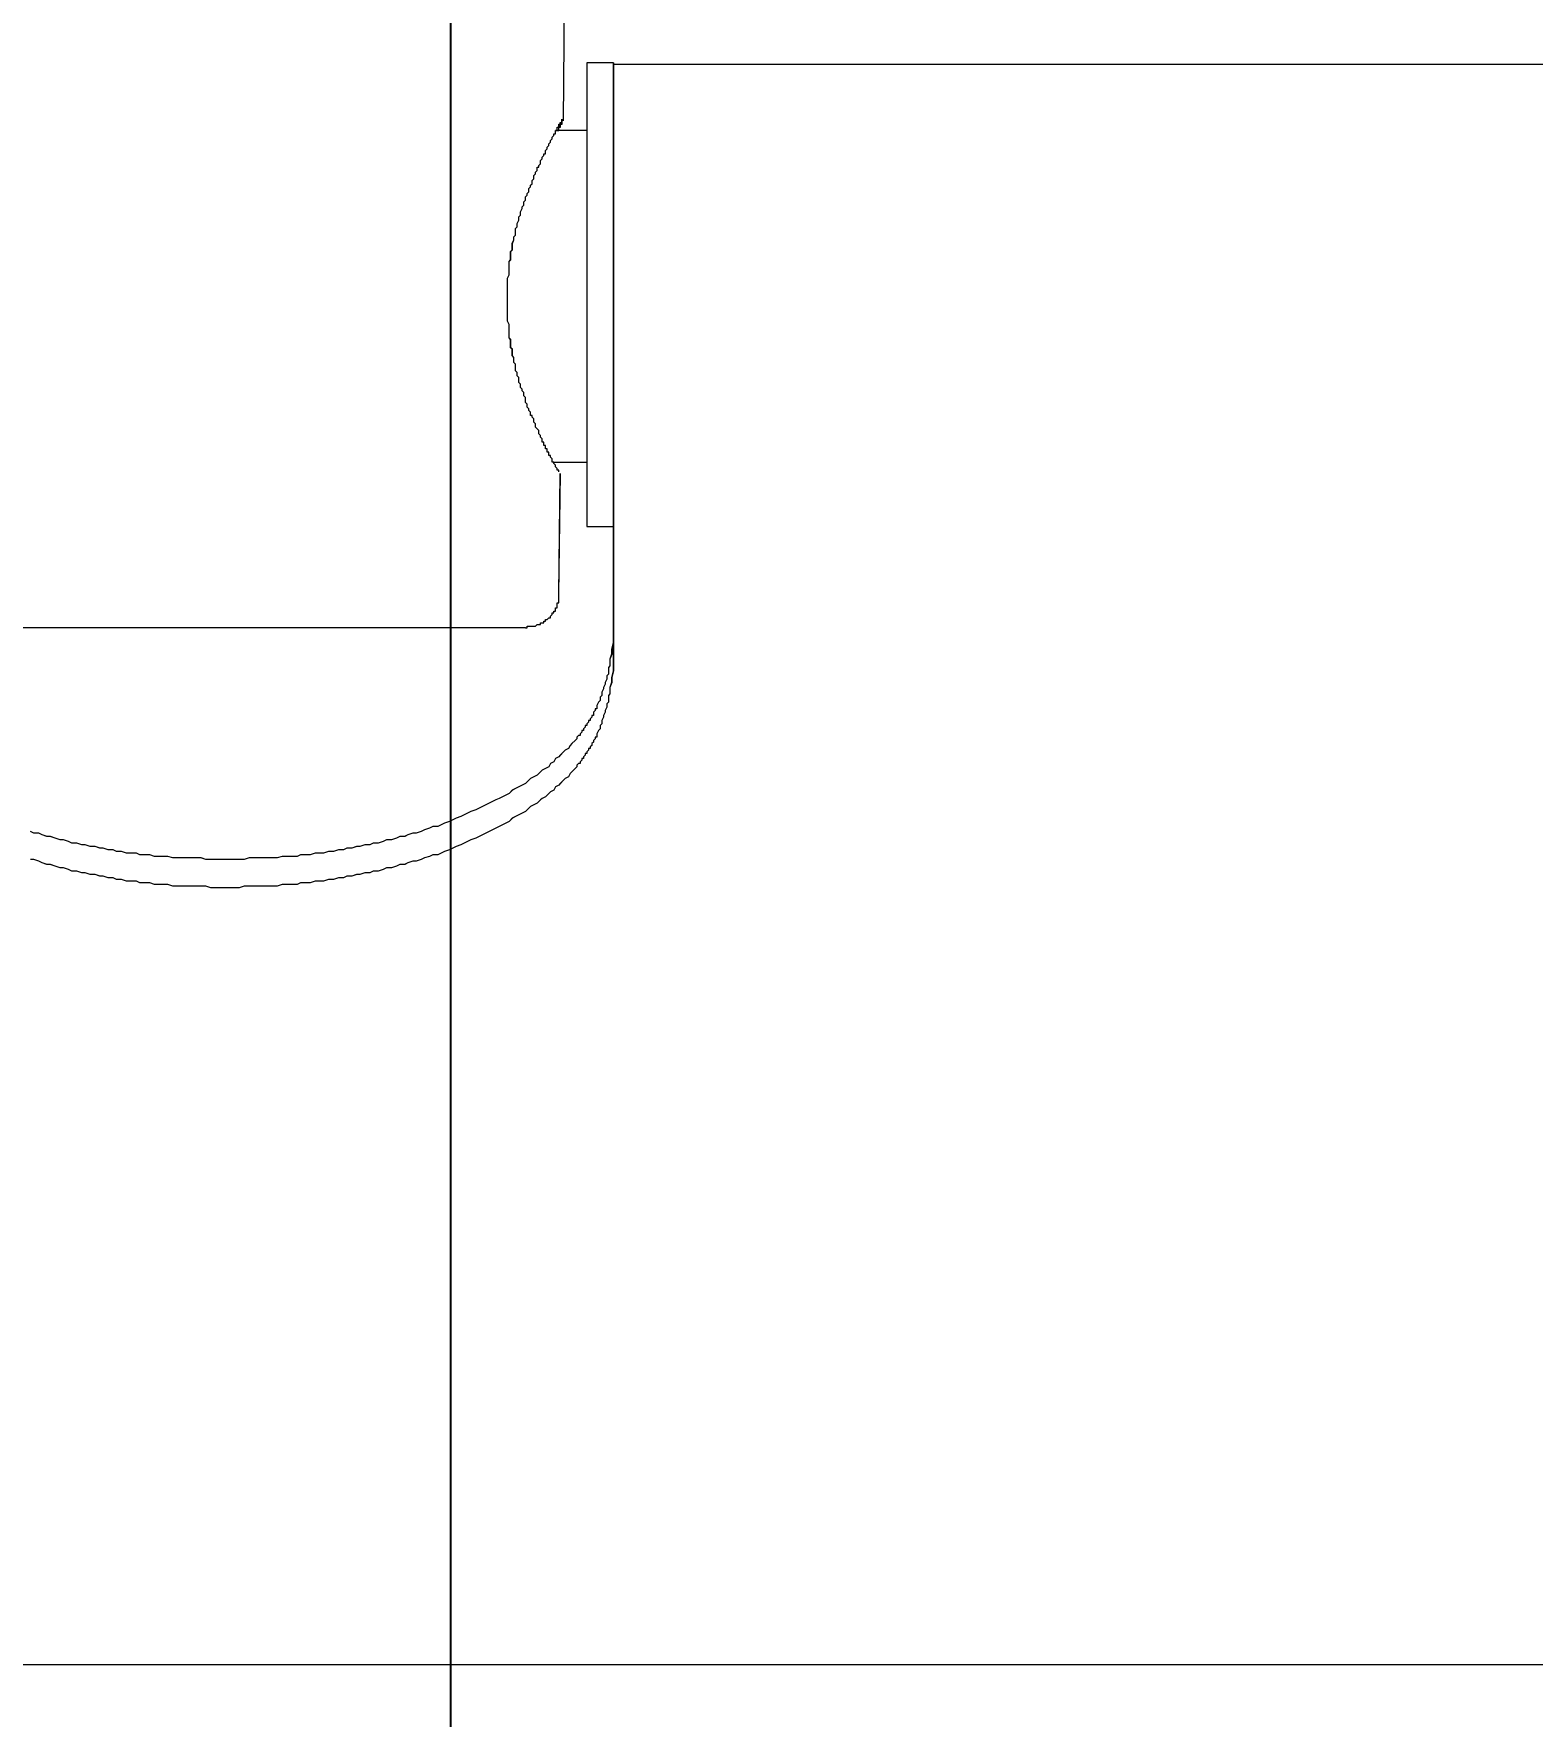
# Model space of a CAD drawing. Header units: millimetres. Extents: x -8913 to 62688, y -13000 to 43000.
# Drawn here: x 40664.3 to 40711.8, y 15082.8 to 15136.2 of the extents above; entities that cross this region are included whole.
import ezdxf

# ---------------------------------------------------------------- set-up
doc = ezdxf.new("R2010")
doc.units = ezdxf.units.MM
doc.header["$MEASUREMENT"] = 0
doc.header["$PDMODE"] = 1
doc.linetypes.add('1735 X DT-5BR-Grids$0$CENTER2', pattern=[28.575, 19.05, -3.175, 3.175, -3.175])
for name, color, linetype, lineweight in [('07--DIM-2', 2, 'Continuous', 25), ('1735 X DT-5BR-FFP$0$N--SANITARY-2', 9, 'Continuous', 18), ('1735 X DT-5BR-Grids$0$08--SECTREF-LINE', 7, 'Continuous', 25), ('N--DRAINPOINT', 251, 'Continuous', 18), ('N--SANITARY-1', 9, 'Continuous', 18), ('Z--X-REF', 7, 'Continuous', 0)]:
    doc.layers.add(name, color=color, linetype=linetype, lineweight=lineweight)
doc.styles.add('ISO', font='isocp2.shx', dxfattribs={"width": 0.8})
doc.dimstyles.new('1-100_AR', dxfattribs={"dimtxt": 225, "dimasz": 100, "dimexe": 100, "dimexo": 100, "dimgap": 0, "dimtad": 0, "dimdec": 0, "dimzin": 12, "dimdsep": 46, "dimtxsty": 'ISO', "dimblk": 'ARCHTICK', "dimcen": 100, "dimdle": 100, "dimclrd": 8, "dimclre": 9, "dimclrt": 2, "dimadec": 0, "dimazin": 0, "dimtfac": 1, "dimtdec": 0, "dimtmove": 0, "dimatfit": 2, "dimldrblk": 'ARCHTICK', "dimfxl": 1, "dimtvp": 0.75, "dimtolj": 1, "dimtzin": 12, "dimlwd": 9, "dimlwe": 9, "dimarcsym": 0})

# ---------------------------------------------------------------- blocks, each defined once
blk = doc.blocks.new('1735 X DT-5BR-FFP$0$A$C491B616C')
at = {"lineweight": 9, "ltscale": 5}
for points in [[(16.18, -67.534), (16.605, -17.053)], [(18.736, -64.551), (17.372, -64.551)], [(17.372, -64.551), (17.372, -88.427)], [(18.736, -64.551), (18.736, -76.574)], [(83.659, -64.635), (18.736, -64.635)], [(17.372, -68.046), (15.754, -68.046)], [(15.839, -68.046), (15.925, -68.046), (15.925, -67.961), (15.925, -67.875), (16.009, -67.875), (16.009, -67.791), (16.009, -67.705), (16.095, -67.705), (16.095, -67.62)], [(18.736, -76.574), (18.736, -85.783)], [(15.668, -85.101), (17.372, -85.101)], [(15.925, -91.922), (16.009, -85.697)], [(18.736, -85.783), (18.736, -95.844)], [(17.372, -88.427), (18.736, -88.427)], [(14.22, -93.627), (14.306, -93.627), (14.306, -93.541), (14.39, -93.541), (14.475, -93.541), (14.561, -93.541), (14.645, -93.541), (14.731, -93.541), (14.816, -93.457), (14.902, -93.457), (14.986, -93.457), (14.986, -93.371), (15.071, -93.371), (15.157, -93.371), (15.157, -93.286), (15.241, -93.286), (15.241, -93.2), (15.327, -93.2), (15.412, -93.116), (15.498, -93.116), (15.498, -93.03), (15.584, -92.945), (15.584, -92.859), (15.668, -92.859), (15.668, -92.775), (15.754, -92.775), (15.754, -92.689), (15.754, -92.604), (15.839, -92.604), (15.839, -92.518), (15.839, -92.434), (15.839, -92.349), (15.925, -92.349), (15.925, -92.263), (15.925, -92.177), (15.925, -92.093), (15.925, -92.008), (15.925, -91.922)], [(18.736, -94.396), (18.65, -94.737), (18.65, -94.992), (18.564, -95.248), (18.564, -95.419), (18.564, -95.589), (18.481, -95.674), (18.481, -95.844), (18.481, -96.015), (18.395, -96.099), (18.395, -96.271), (18.309, -96.44), (18.309, -96.526), (18.225, -96.697), (18.225, -96.781), (18.14, -96.952), (18.14, -97.124), (18.054, -97.209), (18.054, -97.379), (17.968, -97.465), (17.883, -97.634), (17.883, -97.806), (17.797, -97.806), (17.797, -97.892), (17.713, -97.975), (17.713, -98.061), (17.713, -98.147), (17.627, -98.147), (17.627, -98.233), (17.542, -98.318), (17.542, -98.402), (17.456, -98.402), (17.456, -98.488), (17.372, -98.573), (17.372, -98.659), (17.287, -98.659), (17.287, -98.743), (17.201, -98.829), (17.201, -98.914), (17.117, -98.914), (17.117, -99), (17.031, -99.084), (17.031, -99.171), (16.946, -99.171), (16.86, -99.255), (16.86, -99.341), (16.776, -99.425), (16.605, -99.596), (16.521, -99.682), (16.435, -99.853), (16.264, -99.937), (16.18, -100.021), (16.009, -100.194), (15.925, -100.278), (15.754, -100.363), (15.668, -100.535), (15.498, -100.619), (15.412, -100.79), (15.241, -100.876), (15.071, -100.962), (14.986, -101.045), (14.816, -101.217), (14.645, -101.303), (14.475, -101.386), (14.39, -101.472), (14.22, -101.644), (14.049, -101.729), (13.879, -101.813), (13.71, -101.899), (13.539, -101.983), (13.369, -102.156), (13.198, -102.24), (13.028, -102.325), (12.855, -102.411), (12.685, -102.495), (12.516, -102.581), (12.345, -102.666), (12.175, -102.752), (12.004, -102.836), (11.834, -102.922), (11.663, -103.007), (11.408, -103.093), (11.238, -103.177), (11.067, -103.263), (10.897, -103.348), (10.642, -103.434), (10.471, -103.518), (10.299, -103.604), (10.044, -103.689), (9.874, -103.775), (9.703, -103.859), (9.448, -103.859), (9.278, -103.945), (9.023, -104.03), (8.852, -104.116), (8.597, -104.2), (8.427, -104.2), (8.17, -104.286), (8, -104.373), (7.745, -104.373), (7.574, -104.455), (7.317, -104.541), (7.062, -104.541), (6.892, -104.628), (6.637, -104.714), (6.382, -104.714), (6.212, -104.796), (5.957, -104.796), (5.7, -104.882), (5.529, -104.882), (5.273, -104.969), (5.018, -104.969), (4.847, -105.055), (4.592, -105.055), (4.336, -105.139), (4.081, -105.139), (3.826, -105.224), (3.655, -105.224), (3.4, -105.224), (3.144, -105.31), (2.887, -105.31), (2.632, -105.31), (2.462, -105.396), (2.207, -105.396), (1.95, -105.396), (1.695, -105.396), (1.44, -105.48), (1.185, -105.48), (1.015, -105.48), (0.758, -105.48), (0.501, -105.48), (0.246, -105.48), (-0.009, -105.48), (-0.265, -105.566), (-0.52, -105.566), (-0.775, -105.566), (-0.946, -105.566), (-1.201, -105.566), (-1.457, -105.566), (-1.712, -105.566), (-1.969, -105.566), (-2.226, -105.566), (-2.48, -105.48), (-2.651, -105.48), (-2.906, -105.48), (-3.161, -105.48), (-3.418, -105.48), (-3.672, -105.48), (-3.927, -105.48), (-4.184, -105.396), (-4.355, -105.396), (-4.611, -105.396), (-4.866, -105.396), (-5.121, -105.31), (-5.376, -105.31), (-5.633, -105.31), (-5.803, -105.224), (-6.058, -105.224), (-6.313, -105.224), (-6.568, -105.139), (-6.826, -105.139), (-6.995, -105.055), (-7.252, -105.055), (-7.507, -104.969), (-7.677, -104.969), (-7.932, -104.882), (-8.189, -104.882), (-8.444, -104.796), (-8.614, -104.796), (-8.869, -104.714), (-9.124, -104.714), (-9.297, -104.628), (-9.552, -104.541), (-9.722, -104.541), (-9.979, -104.455), (-10.234, -104.373), (-10.404, -104.373), (-10.659, -104.286), (-10.83, -104.2), (-11.085, -104.2), (-11.255, -104.116)], [(-1.201, -93.627), (-16.709, -93.627)], [(14.22, -93.627), (-1.201, -93.627)], [(18.736, -95.844), (18.65, -96.185), (18.65, -96.44), (18.564, -96.697), (18.564, -96.867), (18.564, -97.038), (18.481, -97.124), (18.481, -97.293), (18.481, -97.465), (18.395, -97.551), (18.395, -97.72), (18.309, -97.892), (18.309, -97.975), (18.225, -98.147), (18.225, -98.233), (18.14, -98.402), (18.14, -98.573), (18.054, -98.659), (18.054, -98.829), (17.968, -98.914), (17.883, -99.084), (17.883, -99.255), (17.797, -99.255), (17.797, -99.341), (17.713, -99.425), (17.713, -99.512), (17.627, -99.596), (17.627, -99.682), (17.542, -99.767), (17.542, -99.853), (17.456, -99.853), (17.456, -99.937), (17.372, -100.021), (17.372, -100.108), (17.287, -100.108), (17.287, -100.194), (17.201, -100.278), (17.201, -100.363), (17.117, -100.363), (17.117, -100.449), (17.031, -100.535), (17.031, -100.619), (16.946, -100.619), (16.86, -100.704), (16.86, -100.79), (16.776, -100.876), (16.605, -101.045), (16.521, -101.131), (16.435, -101.303), (16.264, -101.386), (16.18, -101.472), (16.009, -101.644), (15.925, -101.729), (15.754, -101.813), (15.668, -101.983), (15.498, -102.07), (15.412, -102.156), (15.241, -102.325), (15.071, -102.411), (14.986, -102.495), (14.816, -102.666), (14.645, -102.752), (14.475, -102.836), (14.39, -102.922), (14.22, -103.093), (14.049, -103.177), (13.879, -103.263), (13.71, -103.348), (13.539, -103.434), (13.369, -103.604), (13.198, -103.689), (13.028, -103.775), (12.855, -103.859), (12.685, -103.945), (12.516, -104.03), (12.345, -104.116), (12.175, -104.2), (12.004, -104.286), (11.834, -104.373), (11.663, -104.455), (11.408, -104.541), (11.238, -104.628), (11.067, -104.714), (10.897, -104.796), (10.642, -104.882), (10.471, -104.969), (10.299, -105.055), (10.044, -105.139), (9.874, -105.224), (9.703, -105.31), (9.448, -105.31), (9.278, -105.396), (9.023, -105.48), (8.852, -105.566), (8.597, -105.651), (8.427, -105.651), (8.17, -105.737), (8, -105.821), (7.745, -105.821), (7.574, -105.906), (7.317, -105.992), (7.062, -105.992), (6.892, -106.078), (6.637, -106.162), (6.382, -106.162), (6.212, -106.247), (5.957, -106.247), (5.7, -106.333), (5.529, -106.333), (5.273, -106.417), (5.018, -106.417), (4.847, -106.503), (4.592, -106.503), (4.336, -106.588), (4.081, -106.588), (3.826, -106.674), (3.655, -106.674), (3.4, -106.674), (3.144, -106.758), (2.887, -106.758), (2.632, -106.758), (2.462, -106.844), (2.207, -106.844), (1.95, -106.844), (1.695, -106.844), (1.44, -106.929), (1.185, -106.929), (1.015, -106.929), (0.758, -106.929), (0.501, -106.929), (0.246, -106.929), (-0.009, -106.929), (-0.265, -106.929), (-0.52, -107.015), (-0.775, -107.015), (-0.946, -107.015), (-1.201, -107.015), (-1.457, -107.015), (-1.712, -107.015), (-1.969, -107.015), (-2.226, -106.929), (-2.48, -106.929), (-2.651, -106.929), (-2.906, -106.929), (-3.161, -106.929), (-3.418, -106.929), (-3.672, -106.929), (-3.927, -106.929), (-4.184, -106.844), (-4.355, -106.844), (-4.611, -106.844), (-4.866, -106.844), (-5.121, -106.758), (-5.376, -106.758), (-5.633, -106.758), (-5.803, -106.674), (-6.058, -106.674), (-6.313, -106.674), (-6.568, -106.588), (-6.826, -106.588), (-6.995, -106.503), (-7.252, -106.503), (-7.507, -106.417), (-7.677, -106.417), (-7.932, -106.333), (-8.189, -106.333), (-8.444, -106.247), (-8.614, -106.247), (-8.869, -106.162), (-9.124, -106.162), (-9.297, -106.078), (-9.552, -105.992), (-9.722, -105.992), (-9.979, -105.906), (-10.234, -105.821), (-10.404, -105.821), (-10.659, -105.737), (-10.83, -105.651), (-11.085, -105.566), (-11.255, -105.566)], [(97.291, -147.007), (-99.694, -147.007)]]:
    blk.add_lwpolyline(points, dxfattribs=at)
blk.add_open_spline([(15.925, -85.612), (15.925, -85.612), (15.925, -85.526), (15.925, -85.526), (15.925, -85.526), (15.839, -85.526), (15.839, -85.526), (15.839, -85.526), (15.839, -85.442), (15.839, -85.442), (15.839, -85.442), (15.754, -85.356), (15.754, -85.356), (15.754, -85.356), (15.754, -85.271), (15.754, -85.271), (15.754, -85.271), (15.668, -85.185), (15.668, -85.185), (15.668, -85.185), (15.668, -85.101), (15.668, -85.101), (15.668, -85.101), (15.584, -85.101), (15.584, -85.101), (15.584, -85.101), (15.584, -85.015), (15.584, -85.015), (15.584, -85.015), (15.584, -84.93), (15.584, -84.93), (15.584, -84.93), (15.498, -84.844), (15.498, -84.844), (15.498, -84.844), (15.498, -84.76), (15.498, -84.76), (15.498, -84.76), (15.412, -84.76), (15.412, -84.76), (15.412, -84.76), (15.412, -84.674), (15.412, -84.674), (15.412, -84.674), (15.412, -84.589), (15.412, -84.589), (15.412, -84.589), (15.327, -84.589), (15.327, -84.589), (15.327, -84.589), (15.327, -84.505), (15.327, -84.505), (15.327, -84.505), (15.327, -84.419), (15.327, -84.419), (15.327, -84.419), (15.241, -84.419), (15.241, -84.419), (15.241, -84.419), (15.241, -84.332), (15.241, -84.332), (15.241, -84.332), (15.241, -84.246), (15.241, -84.246), (15.241, -84.246), (15.157, -84.246), (15.157, -84.246), (15.157, -84.246), (15.157, -84.164), (15.157, -84.164), (15.157, -84.164), (15.157, -84.078), (15.157, -84.078), (15.157, -84.078), (15.071, -84.078), (15.071, -84.078), (15.071, -84.078), (15.071, -83.991), (15.071, -83.991), (15.071, -83.991), (15.071, -83.905), (15.071, -83.905), (15.071, -83.905), (14.986, -83.823), (14.986, -83.823), (14.986, -83.823), (14.986, -83.736), (14.986, -83.736), (14.986, -83.736), (14.902, -83.65), (14.902, -83.65), (14.902, -83.65), (14.902, -83.564), (14.902, -83.564), (14.902, -83.564), (14.902, -83.48), (14.902, -83.48), (14.902, -83.48), (14.816, -83.395), (14.816, -83.395), (14.816, -83.395), (14.731, -83.309), (14.731, -83.309), (14.731, -83.309), (14.731, -83.223), (14.731, -83.223), (14.731, -83.223), (14.731, -83.139), (14.731, -83.139), (14.731, -83.139), (14.645, -83.053), (14.645, -83.053), (14.645, -83.053), (14.645, -82.968), (14.645, -82.968), (14.645, -82.968), (14.645, -82.882), (14.645, -82.882), (14.645, -82.882), (14.561, -82.798), (14.561, -82.798), (14.561, -82.798), (14.561, -82.712), (14.561, -82.712), (14.561, -82.712), (14.475, -82.712), (14.475, -82.712), (14.475, -82.712), (14.475, -82.627), (14.475, -82.627), (14.475, -82.627), (14.475, -82.543), (14.475, -82.543), (14.475, -82.543), (14.39, -82.457), (14.39, -82.457), (14.39, -82.457), (14.39, -82.371), (14.39, -82.371), (14.39, -82.371), (14.306, -82.286), (14.306, -82.286), (14.306, -82.286), (14.306, -82.202), (14.306, -82.202), (14.306, -82.202), (14.306, -82.116), (14.306, -82.116), (14.306, -82.116), (14.22, -82.031), (14.22, -82.031), (14.22, -82.031), (14.22, -81.861), (14.22, -81.861), (14.22, -81.861), (14.22, -81.775), (14.22, -81.775), (14.22, -81.775), (14.135, -81.69), (14.135, -81.69), (14.135, -81.69), (14.135, -81.604), (14.135, -81.604), (14.135, -81.604), (14.135, -81.52), (14.135, -81.52), (14.135, -81.52), (14.049, -81.433), (14.049, -81.433), (14.049, -81.433), (14.049, -81.349), (14.049, -81.349), (14.049, -81.349), (13.965, -81.263), (13.965, -81.263), (13.965, -81.263), (13.965, -81.179), (13.965, -81.179), (13.965, -81.179), (13.965, -81.092), (13.965, -81.092), (13.965, -81.092), (13.879, -81.008), (13.879, -81.008), (13.879, -81.008), (13.879, -80.836), (13.879, -80.836), (13.879, -80.836), (13.879, -80.751), (13.879, -80.751), (13.879, -80.751), (13.794, -80.667), (13.794, -80.667), (13.794, -80.667), (13.794, -80.581), (13.794, -80.581), (13.794, -80.581), (13.794, -80.495), (13.794, -80.495), (13.794, -80.495), (13.71, -80.409), (13.71, -80.409), (13.71, -80.409), (13.71, -80.24), (13.71, -80.24), (13.71, -80.24), (13.71, -80.154), (13.71, -80.154), (13.71, -80.154), (13.71, -80.069), (13.71, -80.069), (13.71, -80.069), (13.624, -79.985), (13.624, -79.985), (13.624, -79.985), (13.624, -79.813), (13.624, -79.813), (13.624, -79.813), (13.624, -79.728), (13.624, -79.728), (13.624, -79.728), (13.539, -79.642), (13.539, -79.642), (13.539, -79.642), (13.539, -79.558), (13.539, -79.558), (13.539, -79.558), (13.539, -79.471), (13.539, -79.471), (13.539, -79.471), (13.539, -79.301), (13.539, -79.301), (13.539, -79.301), (13.453, -79.217), (13.453, -79.217), (13.453, -79.217), (13.453, -79.13), (13.453, -79.13), (13.453, -79.13), (13.453, -78.962), (13.453, -78.962), (13.453, -78.962), (13.453, -78.875), (13.453, -78.875), (13.453, -78.875), (13.453, -78.789), (13.453, -78.789), (13.453, -78.789), (13.369, -78.705), (13.369, -78.705), (13.369, -78.705), (13.369, -78.534), (13.369, -78.534), (13.369, -78.534), (13.369, -78.448), (13.369, -78.448), (13.369, -78.448), (13.369, -78.364), (13.369, -78.364), (13.369, -78.364), (13.369, -78.193), (13.369, -78.193), (13.369, -78.193), (13.369, -78.109), (13.369, -78.109), (13.369, -78.109), (13.369, -78.023), (13.369, -78.023), (13.369, -78.023), (13.283, -77.852), (13.283, -77.852), (13.283, -77.852), (13.283, -77.768), (13.283, -77.768), (13.283, -77.768), (13.283, -77.682), (13.283, -77.682), (13.283, -77.682), (13.283, -77.511), (13.283, -77.511), (13.283, -77.511), (13.283, -77.425), (13.283, -77.425), (13.283, -77.425), (13.283, -77.341), (13.283, -77.341), (13.283, -77.341), (13.283, -77.17), (13.283, -77.17), (13.283, -77.17), (13.283, -77.084), (13.283, -77.084), (13.283, -77.084), (13.283, -77.001), (13.283, -77.001), (13.283, -77.001), (13.283, -76.829), (13.283, -76.829), (13.283, -76.829), (13.283, -76.743), (13.283, -76.743), (13.283, -76.743), (13.283, -76.659), (13.283, -76.659), (13.283, -76.659), (13.283, -76.488), (13.283, -76.488), (13.283, -76.488), (13.283, -76.402), (13.283, -76.402), (13.283, -76.402), (13.283, -76.317), (13.283, -76.317), (13.283, -76.317), (13.283, -76.147), (13.283, -76.147), (13.283, -76.147), (13.283, -76.061), (13.283, -76.061), (13.283, -76.061), (13.283, -75.976), (13.283, -75.976), (13.283, -75.976), (13.283, -75.806), (13.283, -75.806), (13.283, -75.806), (13.283, -75.72), (13.283, -75.72), (13.283, -75.72), (13.283, -75.635), (13.283, -75.635), (13.283, -75.635), (13.369, -75.465), (13.369, -75.465), (13.369, -75.465), (13.369, -75.379), (13.369, -75.379), (13.369, -75.379), (13.369, -75.294), (13.369, -75.294), (13.369, -75.294), (13.369, -75.124), (13.369, -75.124), (13.369, -75.124), (13.369, -75.039), (13.369, -75.039), (13.369, -75.039), (13.369, -74.953), (13.369, -74.953), (13.369, -74.953), (13.369, -74.783), (13.369, -74.783), (13.369, -74.783), (13.453, -74.698), (13.453, -74.698), (13.453, -74.698), (13.453, -74.612), (13.453, -74.612), (13.453, -74.612), (13.453, -74.442), (13.453, -74.442), (13.453, -74.442), (13.453, -74.357), (13.453, -74.357), (13.453, -74.357), (13.453, -74.271), (13.453, -74.271), (13.453, -74.271), (13.539, -74.187), (13.539, -74.187), (13.539, -74.187), (13.539, -74.014), (13.539, -74.014), (13.539, -74.014), (13.539, -73.93), (13.539, -73.93), (13.539, -73.93), (13.539, -73.846), (13.539, -73.846), (13.539, -73.846), (13.624, -73.673), (13.624, -73.673), (13.624, -73.673), (13.624, -73.587), (13.624, -73.587), (13.624, -73.587), (13.624, -73.505), (13.624, -73.505), (13.624, -73.505), (13.71, -73.418), (13.71, -73.418), (13.71, -73.418), (13.71, -73.332), (13.71, -73.332), (13.71, -73.332), (13.71, -73.163), (13.71, -73.163), (13.71, -73.163), (13.71, -73.077), (13.71, -73.077), (13.71, -73.077), (13.794, -72.991), (13.794, -72.991), (13.794, -72.991), (13.794, -72.905), (13.794, -72.905), (13.794, -72.905), (13.794, -72.821), (13.794, -72.821), (13.794, -72.821), (13.879, -72.65), (13.879, -72.65), (13.879, -72.65), (13.879, -72.566), (13.879, -72.566), (13.879, -72.566), (13.879, -72.48), (13.879, -72.48), (13.879, -72.48), (13.965, -72.395), (13.965, -72.395), (13.965, -72.395), (13.965, -72.309), (13.965, -72.309), (13.965, -72.309), (13.965, -72.225), (13.965, -72.225), (13.965, -72.225), (14.049, -72.054), (14.049, -72.054), (14.049, -72.054), (14.049, -71.968), (14.049, -71.968), (14.049, -71.968), (14.135, -71.884), (14.135, -71.884), (14.135, -71.884), (14.135, -71.798), (14.135, -71.798), (14.135, -71.798), (14.135, -71.713), (14.135, -71.713), (14.135, -71.713), (14.22, -71.627), (14.22, -71.627), (14.22, -71.627), (14.22, -71.543), (14.22, -71.543), (14.22, -71.543), (14.22, -71.456), (14.22, -71.456), (14.22, -71.456), (14.306, -71.372), (14.306, -71.372), (14.306, -71.372), (14.306, -71.286), (14.306, -71.286), (14.306, -71.286), (14.39, -71.202), (14.39, -71.202), (14.39, -71.202), (14.39, -71.117), (14.39, -71.117), (14.39, -71.117), (14.39, -71.031), (14.39, -71.031), (14.39, -71.031), (14.475, -70.945), (14.475, -70.945), (14.475, -70.945), (14.475, -70.86), (14.475, -70.86), (14.475, -70.86), (14.561, -70.776), (14.561, -70.776), (14.561, -70.776), (14.561, -70.69), (14.561, -70.69), (14.561, -70.69), (14.561, -70.604), (14.561, -70.604), (14.561, -70.604), (14.645, -70.519), (14.645, -70.519), (14.645, -70.519), (14.645, -70.435), (14.645, -70.435), (14.645, -70.435), (14.645, -70.349), (14.645, -70.349), (14.645, -70.349), (14.731, -70.263), (14.731, -70.263), (14.731, -70.263), (14.731, -70.177), (14.731, -70.177), (14.731, -70.177), (14.816, -70.094), (14.816, -70.094), (14.816, -70.094), (14.816, -70.008), (14.816, -70.008), (14.816, -70.008), (14.816, -69.922), (14.816, -69.922), (14.816, -69.922), (14.902, -69.922), (14.902, -69.922), (14.902, -69.922), (14.902, -69.836), (14.902, -69.836), (14.902, -69.836), (14.986, -69.751), (14.986, -69.751), (14.986, -69.751), (14.986, -69.667), (14.986, -69.667), (14.986, -69.667), (14.986, -69.581), (14.986, -69.581), (14.986, -69.581), (15.071, -69.494), (15.071, -69.494), (15.071, -69.494), (15.071, -69.41), (15.071, -69.41), (15.071, -69.41), (15.157, -69.324), (15.157, -69.324), (15.157, -69.324), (15.157, -69.24), (15.157, -69.24), (15.157, -69.24), (15.241, -69.24), (15.241, -69.24), (15.241, -69.24), (15.241, -69.155), (15.241, -69.155), (15.241, -69.155), (15.241, -69.069), (15.241, -69.069), (15.241, -69.069), (15.327, -68.983), (15.327, -68.983), (15.327, -68.983), (15.327, -68.898), (15.327, -68.898), (15.327, -68.898), (15.412, -68.814), (15.412, -68.814), (15.412, -68.814), (15.412, -68.728), (15.412, -68.728), (15.412, -68.728), (15.498, -68.644), (15.498, -68.644), (15.498, -68.644), (15.498, -68.557), (15.498, -68.557), (15.498, -68.557), (15.584, -68.473), (15.584, -68.473), (15.584, -68.473), (15.584, -68.387), (15.584, -68.387), (15.584, -68.387), (15.668, -68.302), (15.668, -68.302), (15.668, -68.302), (15.668, -68.216), (15.668, -68.216), (15.668, -68.216), (15.754, -68.216), (15.754, -68.216), (15.754, -68.216), (15.754, -68.132), (15.754, -68.132), (15.754, -68.132), (15.754, -68.046), (15.754, -68.046), (15.754, -68.046), (15.839, -68.046), (15.839, -68.046), (15.839, -68.046), (15.839, -67.961), (15.839, -67.961), (15.839, -67.961), (15.839, -67.875), (15.839, -67.875), (15.839, -67.875), (15.925, -67.875), (15.925, -67.875), (15.925, -67.875), (15.925, -67.791), (15.925, -67.791), (15.925, -67.791), (15.925, -67.705), (15.925, -67.705), (15.925, -67.705), (16.009, -67.705), (16.009, -67.705), (16.009, -67.705), (16.009, -67.62), (16.009, -67.62), (16.009, -67.62), (16.095, -67.62), (16.095, -67.62), (16.095, -67.62), (16.095, -67.534), (16.095, -67.534), (16.095, -67.534), (16.095, -67.45), (16.095, -67.45), (16.095, -67.45), (16.095, -67.534), (16.095, -67.534)], degree=3, knots=[0, 0, 0, 0, 1, 1, 1, 2, 2, 2, 3, 3, 3, 4, 4, 4, 5, 5, 5, 6, 6, 6, 7, 7, 7, 8, 8, 8, 9, 9, 9, 10, 10, 10, 11, 11, 11, 12, 12, 12, 13, 13, 13, 14, 14, 14, 15, 15, 15, 16, 16, 16, 17, 17, 17, 18, 18, 18, 19, 19, 19, 20, 20, 20, 21, 21, 21, 22, 22, 22, 23, 23, 23, 24, 24, 24, 25, 25, 25, 26, 26, 26, 27, 27, 27, 28, 28, 28, 29, 29, 29, 30, 30, 30, 31, 31, 31, 32, 32, 32, 33, 33, 33, 34, 34, 34, 35, 35, 35, 36, 36, 36, 37, 37, 37, 38, 38, 38, 39, 39, 39, 40, 40, 40, 41, 41, 41, 42, 42, 42, 43, 43, 43, 44, 44, 44, 45, 45, 45, 46, 46, 46, 47, 47, 47, 48, 48, 48, 49, 49, 49, 50, 50, 50, 51, 51, 51, 52, 52, 52, 53, 53, 53, 54, 54, 54, 55, 55, 55, 56, 56, 56, 57, 57, 57, 58, 58, 58, 59, 59, 59, 60, 60, 60, 61, 61, 61, 62, 62, 62, 63, 63, 63, 64, 64, 64, 65, 65, 65, 66, 66, 66, 67, 67, 67, 68, 68, 68, 69, 69, 69, 70, 70, 70, 71, 71, 71, 72, 72, 72, 73, 73, 73, 74, 74, 74, 75, 75, 75, 76, 76, 76, 77, 77, 77, 78, 78, 78, 79, 79, 79, 80, 80, 80, 81, 81, 81, 82, 82, 82, 83, 83, 83, 84, 84, 84, 85, 85, 85, 86, 86, 86, 87, 87, 87, 88, 88, 88, 89, 89, 89, 90, 90, 90, 91, 91, 91, 92, 92, 92, 93, 93, 93, 94, 94, 94, 95, 95, 95, 96, 96, 96, 97, 97, 97, 98, 98, 98, 99, 99, 99, 100, 100, 100, 101, 101, 101, 102, 102, 102, 103, 103, 103, 104, 104, 104, 105, 105, 105, 106, 106, 106, 107, 107, 107, 108, 108, 108, 109, 109, 109, 110, 110, 110, 111, 111, 111, 112, 112, 112, 113, 113, 113, 114, 114, 114, 115, 115, 115, 116, 116, 116, 117, 117, 117, 118, 118, 118, 119, 119, 119, 120, 120, 120, 121, 121, 121, 122, 122, 122, 123, 123, 123, 124, 124, 124, 125, 125, 125, 126, 126, 126, 127, 127, 127, 128, 128, 128, 129, 129, 129, 130, 130, 130, 131, 131, 131, 132, 132, 132, 133, 133, 133, 134, 134, 134, 135, 135, 135, 136, 136, 136, 137, 137, 137, 138, 138, 138, 139, 139, 139, 140, 140, 140, 141, 141, 141, 142, 142, 142, 143, 143, 143, 144, 144, 144, 145, 145, 145, 146, 146, 146, 147, 147, 147, 148, 148, 148, 149, 149, 149, 150, 150, 150, 151, 151, 151, 152, 152, 152, 153, 153, 153, 154, 154, 154, 155, 155, 155, 156, 156, 156, 157, 157, 157, 158, 158, 158, 159, 159, 159, 160, 160, 160, 161, 161, 161, 162, 162, 162, 163, 163, 163, 164, 164, 164, 165, 165, 165, 166, 166, 166, 167, 167, 167, 168, 168, 168, 169, 169, 169, 170, 170, 170, 171, 171, 171, 172, 172, 172, 173, 173, 173, 174, 174, 174, 175, 175, 175, 176, 176, 176, 177, 177, 177, 178, 178, 178, 179, 179, 179, 180, 180, 180, 181, 181, 181, 182, 182, 182, 183, 183, 183, 184, 184, 184, 185, 185, 185, 186, 186, 186, 187, 187, 187, 188, 188, 188, 189, 189, 189, 190, 190, 190, 191, 191, 191, 192, 192, 192, 193, 193, 193, 194, 194, 194, 195, 195, 195, 196, 196, 196, 197, 197, 197, 198, 198, 198, 199, 199, 199, 200, 200, 200, 201, 201, 201, 202, 202, 202, 203, 203, 203, 204, 204, 204, 205, 205, 205, 205], dxfattribs=at)
blk = doc.blocks.new('1735 X DT-5BR-FFP')
at = {"layer": '1735 X DT-5BR-FFP$0$N--SANITARY-2', "xscale": 0.6161137440758294, "yscale": 0.6161137440758294, "zscale": 0.6161137440758294}
blk.add_blockref('1735 X DT-5BR-FFP$0$A$C491B616C', (4883.618, 15175.022), dxfattribs=at)
blk = doc.blocks.new('_ArchTick')
at = {"color": 0, "const_width": 0.15}
blk.add_lwpolyline([(-0.5, -0.5), (0.5, 0.5)], dxfattribs=at)
blk = doc.blocks.new('*D151')
at = {"layer": '07--DIM-2', "color": 9, "lineweight": 9, "transparency": 16777216}
for p, q in [((39037.501, 15099.996), (39037.501, 14486.981)), ((41787.506, 15099.996), (41787.506, 14486.981))]:
    blk.add_line(p, q, dxfattribs=at)
at = {"layer": '07--DIM-2', "color": 8, "lineweight": 9, "transparency": 16777216}
blk.add_line((38937.501, 14586.981), (41887.506, 14586.981), dxfattribs=at)
at = {"layer": 'Defpoints', "color": 0, "transparency": 16777216}
for p in [(39037.501, 15199.996), (41787.506, 15199.996), (41787.506, 14586.981)]:
    blk.add_point(p, dxfattribs=at)
at = {"layer": '07--DIM-2', "color": 8, "lineweight": 9, "transparency": 16777216, "xscale": 100, "yscale": 100, "zscale": 100, "rotation": 180}
blk.add_blockref('_ArchTick', (39037.501, 14586.981), dxfattribs=at)
at = {"layer": '07--DIM-2', "color": 8, "lineweight": 9, "transparency": 16777216, "xscale": 100, "yscale": 100, "zscale": 100}
blk.add_blockref('_ArchTick', (41787.506, 14586.981), dxfattribs=at)
at = {"layer": '07--DIM-2', "color": 2, "transparency": 16777216, "insert": (40412.503, 14755.765), "char_height": 225, "attachment_point": 5, "style": 'ISO'}
blk.add_mtext('\\A1;2750', dxfattribs=at)
blk = doc.blocks.new('1735 X DT-5BR-Grids')
at = {"layer": '1735 X DT-5BR-Grids$0$08--SECTREF-LINE', "color": 4, "linetype": '1735 X DT-5BR-Grids$0$CENTER2', "ltscale": 100}
blk.add_lwpolyline([(4890, 30100.509), (4890, 1688.388)], dxfattribs=at)
blk = doc.blocks.new('A$C491B616C')
at = {"lineweight": 9, "ltscale": 5}
for points in [[(16.18, -67.534), (16.605, -17.053)], [(18.736, -64.551), (17.372, -64.551)], [(17.372, -64.551), (17.372, -88.427)], [(18.736, -64.551), (18.736, -76.574)], [(83.659, -64.635), (18.736, -64.635)], [(17.372, -68.046), (15.754, -68.046)], [(15.839, -68.046), (15.925, -68.046), (15.925, -67.961), (15.925, -67.875), (16.009, -67.875), (16.009, -67.791), (16.009, -67.705), (16.095, -67.705), (16.095, -67.62)], [(18.736, -76.574), (18.736, -85.783)], [(15.668, -85.101), (17.372, -85.101)], [(15.925, -91.922), (16.009, -85.697)], [(18.736, -85.783), (18.736, -95.844)], [(17.372, -88.427), (18.736, -88.427)], [(14.22, -93.627), (14.306, -93.627), (14.306, -93.541), (14.39, -93.541), (14.475, -93.541), (14.561, -93.541), (14.645, -93.541), (14.731, -93.541), (14.816, -93.457), (14.902, -93.457), (14.986, -93.457), (14.986, -93.371), (15.071, -93.371), (15.157, -93.371), (15.157, -93.286), (15.241, -93.286), (15.241, -93.2), (15.327, -93.2), (15.412, -93.116), (15.498, -93.116), (15.498, -93.03), (15.584, -92.945), (15.584, -92.859), (15.668, -92.859), (15.668, -92.775), (15.754, -92.775), (15.754, -92.689), (15.754, -92.604), (15.839, -92.604), (15.839, -92.518), (15.839, -92.434), (15.839, -92.349), (15.925, -92.349), (15.925, -92.263), (15.925, -92.177), (15.925, -92.093), (15.925, -92.008), (15.925, -91.922)], [(18.736, -94.396), (18.65, -94.737), (18.65, -94.992), (18.564, -95.248), (18.564, -95.419), (18.564, -95.589), (18.481, -95.674), (18.481, -95.844), (18.481, -96.015), (18.395, -96.099), (18.395, -96.271), (18.309, -96.44), (18.309, -96.526), (18.225, -96.697), (18.225, -96.781), (18.14, -96.952), (18.14, -97.124), (18.054, -97.209), (18.054, -97.379), (17.968, -97.465), (17.883, -97.634), (17.883, -97.806), (17.797, -97.806), (17.797, -97.892), (17.713, -97.975), (17.713, -98.061), (17.713, -98.147), (17.627, -98.147), (17.627, -98.233), (17.542, -98.318), (17.542, -98.402), (17.456, -98.402), (17.456, -98.488), (17.372, -98.573), (17.372, -98.659), (17.287, -98.659), (17.287, -98.743), (17.201, -98.829), (17.201, -98.914), (17.117, -98.914), (17.117, -99), (17.031, -99.084), (17.031, -99.171), (16.946, -99.171), (16.86, -99.255), (16.86, -99.341), (16.776, -99.425), (16.605, -99.596), (16.521, -99.682), (16.435, -99.853), (16.264, -99.937), (16.18, -100.021), (16.009, -100.194), (15.925, -100.278), (15.754, -100.363), (15.668, -100.535), (15.498, -100.619), (15.412, -100.79), (15.241, -100.876), (15.071, -100.962), (14.986, -101.045), (14.816, -101.217), (14.645, -101.303), (14.475, -101.386), (14.39, -101.472), (14.22, -101.644), (14.049, -101.729), (13.879, -101.813), (13.71, -101.899), (13.539, -101.983), (13.369, -102.156), (13.198, -102.24), (13.028, -102.325), (12.855, -102.411), (12.685, -102.495), (12.516, -102.581), (12.345, -102.666), (12.175, -102.752), (12.004, -102.836), (11.834, -102.922), (11.663, -103.007), (11.408, -103.093), (11.238, -103.177), (11.067, -103.263), (10.897, -103.348), (10.642, -103.434), (10.471, -103.518), (10.299, -103.604), (10.044, -103.689), (9.874, -103.775), (9.703, -103.859), (9.448, -103.859), (9.278, -103.945), (9.023, -104.03), (8.852, -104.116), (8.597, -104.2), (8.427, -104.2), (8.17, -104.286), (8, -104.373), (7.745, -104.373), (7.574, -104.455), (7.317, -104.541), (7.062, -104.541), (6.892, -104.628), (6.637, -104.714), (6.382, -104.714), (6.212, -104.796), (5.957, -104.796), (5.7, -104.882), (5.529, -104.882), (5.273, -104.969), (5.018, -104.969), (4.847, -105.055), (4.592, -105.055), (4.336, -105.139), (4.081, -105.139), (3.826, -105.224), (3.655, -105.224), (3.4, -105.224), (3.144, -105.31), (2.887, -105.31), (2.632, -105.31), (2.462, -105.396), (2.207, -105.396), (1.95, -105.396), (1.695, -105.396), (1.44, -105.48), (1.185, -105.48), (1.015, -105.48), (0.758, -105.48), (0.501, -105.48), (0.246, -105.48), (-0.009, -105.48), (-0.265, -105.566), (-0.52, -105.566), (-0.775, -105.566), (-0.946, -105.566), (-1.201, -105.566), (-1.457, -105.566), (-1.712, -105.566), (-1.969, -105.566), (-2.226, -105.566), (-2.48, -105.48), (-2.651, -105.48), (-2.906, -105.48), (-3.161, -105.48), (-3.418, -105.48), (-3.672, -105.48), (-3.927, -105.48), (-4.184, -105.396), (-4.355, -105.396), (-4.611, -105.396), (-4.866, -105.396), (-5.121, -105.31), (-5.376, -105.31), (-5.633, -105.31), (-5.803, -105.224), (-6.058, -105.224), (-6.313, -105.224), (-6.568, -105.139), (-6.826, -105.139), (-6.995, -105.055), (-7.252, -105.055), (-7.507, -104.969), (-7.677, -104.969), (-7.932, -104.882), (-8.189, -104.882), (-8.444, -104.796), (-8.614, -104.796), (-8.869, -104.714), (-9.124, -104.714), (-9.297, -104.628), (-9.552, -104.541), (-9.722, -104.541), (-9.979, -104.455), (-10.234, -104.373), (-10.404, -104.373), (-10.659, -104.286), (-10.83, -104.2), (-11.085, -104.2), (-11.255, -104.116)], [(-1.201, -93.627), (-16.709, -93.627)], [(14.22, -93.627), (-1.201, -93.627)], [(18.736, -95.844), (18.65, -96.185), (18.65, -96.44), (18.564, -96.697), (18.564, -96.867), (18.564, -97.038), (18.481, -97.124), (18.481, -97.293), (18.481, -97.465), (18.395, -97.551), (18.395, -97.72), (18.309, -97.892), (18.309, -97.975), (18.225, -98.147), (18.225, -98.233), (18.14, -98.402), (18.14, -98.573), (18.054, -98.659), (18.054, -98.829), (17.968, -98.914), (17.883, -99.084), (17.883, -99.255), (17.797, -99.255), (17.797, -99.341), (17.713, -99.425), (17.713, -99.512), (17.627, -99.596), (17.627, -99.682), (17.542, -99.767), (17.542, -99.853), (17.456, -99.853), (17.456, -99.937), (17.372, -100.021), (17.372, -100.108), (17.287, -100.108), (17.287, -100.194), (17.201, -100.278), (17.201, -100.363), (17.117, -100.363), (17.117, -100.449), (17.031, -100.535), (17.031, -100.619), (16.946, -100.619), (16.86, -100.704), (16.86, -100.79), (16.776, -100.876), (16.605, -101.045), (16.521, -101.131), (16.435, -101.303), (16.264, -101.386), (16.18, -101.472), (16.009, -101.644), (15.925, -101.729), (15.754, -101.813), (15.668, -101.983), (15.498, -102.07), (15.412, -102.156), (15.241, -102.325), (15.071, -102.411), (14.986, -102.495), (14.816, -102.666), (14.645, -102.752), (14.475, -102.836), (14.39, -102.922), (14.22, -103.093), (14.049, -103.177), (13.879, -103.263), (13.71, -103.348), (13.539, -103.434), (13.369, -103.604), (13.198, -103.689), (13.028, -103.775), (12.855, -103.859), (12.685, -103.945), (12.516, -104.03), (12.345, -104.116), (12.175, -104.2), (12.004, -104.286), (11.834, -104.373), (11.663, -104.455), (11.408, -104.541), (11.238, -104.628), (11.067, -104.714), (10.897, -104.796), (10.642, -104.882), (10.471, -104.969), (10.299, -105.055), (10.044, -105.139), (9.874, -105.224), (9.703, -105.31), (9.448, -105.31), (9.278, -105.396), (9.023, -105.48), (8.852, -105.566), (8.597, -105.651), (8.427, -105.651), (8.17, -105.737), (8, -105.821), (7.745, -105.821), (7.574, -105.906), (7.317, -105.992), (7.062, -105.992), (6.892, -106.078), (6.637, -106.162), (6.382, -106.162), (6.212, -106.247), (5.957, -106.247), (5.7, -106.333), (5.529, -106.333), (5.273, -106.417), (5.018, -106.417), (4.847, -106.503), (4.592, -106.503), (4.336, -106.588), (4.081, -106.588), (3.826, -106.674), (3.655, -106.674), (3.4, -106.674), (3.144, -106.758), (2.887, -106.758), (2.632, -106.758), (2.462, -106.844), (2.207, -106.844), (1.95, -106.844), (1.695, -106.844), (1.44, -106.929), (1.185, -106.929), (1.015, -106.929), (0.758, -106.929), (0.501, -106.929), (0.246, -106.929), (-0.009, -106.929), (-0.265, -106.929), (-0.52, -107.015), (-0.775, -107.015), (-0.946, -107.015), (-1.201, -107.015), (-1.457, -107.015), (-1.712, -107.015), (-1.969, -107.015), (-2.226, -106.929), (-2.48, -106.929), (-2.651, -106.929), (-2.906, -106.929), (-3.161, -106.929), (-3.418, -106.929), (-3.672, -106.929), (-3.927, -106.929), (-4.184, -106.844), (-4.355, -106.844), (-4.611, -106.844), (-4.866, -106.844), (-5.121, -106.758), (-5.376, -106.758), (-5.633, -106.758), (-5.803, -106.674), (-6.058, -106.674), (-6.313, -106.674), (-6.568, -106.588), (-6.826, -106.588), (-6.995, -106.503), (-7.252, -106.503), (-7.507, -106.417), (-7.677, -106.417), (-7.932, -106.333), (-8.189, -106.333), (-8.444, -106.247), (-8.614, -106.247), (-8.869, -106.162), (-9.124, -106.162), (-9.297, -106.078), (-9.552, -105.992), (-9.722, -105.992), (-9.979, -105.906), (-10.234, -105.821), (-10.404, -105.821), (-10.659, -105.737), (-10.83, -105.651), (-11.085, -105.566), (-11.255, -105.566)], [(97.291, -147.007), (-99.694, -147.007)]]:
    blk.add_lwpolyline(points, dxfattribs=at)
blk.add_open_spline([(15.925, -85.612), (15.925, -85.612), (15.925, -85.526), (15.925, -85.526), (15.925, -85.526), (15.839, -85.526), (15.839, -85.526), (15.839, -85.526), (15.839, -85.442), (15.839, -85.442), (15.839, -85.442), (15.754, -85.356), (15.754, -85.356), (15.754, -85.356), (15.754, -85.271), (15.754, -85.271), (15.754, -85.271), (15.668, -85.185), (15.668, -85.185), (15.668, -85.185), (15.668, -85.101), (15.668, -85.101), (15.668, -85.101), (15.584, -85.101), (15.584, -85.101), (15.584, -85.101), (15.584, -85.015), (15.584, -85.015), (15.584, -85.015), (15.584, -84.93), (15.584, -84.93), (15.584, -84.93), (15.498, -84.844), (15.498, -84.844), (15.498, -84.844), (15.498, -84.76), (15.498, -84.76), (15.498, -84.76), (15.412, -84.76), (15.412, -84.76), (15.412, -84.76), (15.412, -84.674), (15.412, -84.674), (15.412, -84.674), (15.412, -84.589), (15.412, -84.589), (15.412, -84.589), (15.327, -84.589), (15.327, -84.589), (15.327, -84.589), (15.327, -84.505), (15.327, -84.505), (15.327, -84.505), (15.327, -84.419), (15.327, -84.419), (15.327, -84.419), (15.241, -84.419), (15.241, -84.419), (15.241, -84.419), (15.241, -84.332), (15.241, -84.332), (15.241, -84.332), (15.241, -84.246), (15.241, -84.246), (15.241, -84.246), (15.157, -84.246), (15.157, -84.246), (15.157, -84.246), (15.157, -84.164), (15.157, -84.164), (15.157, -84.164), (15.157, -84.078), (15.157, -84.078), (15.157, -84.078), (15.071, -84.078), (15.071, -84.078), (15.071, -84.078), (15.071, -83.991), (15.071, -83.991), (15.071, -83.991), (15.071, -83.905), (15.071, -83.905), (15.071, -83.905), (14.986, -83.823), (14.986, -83.823), (14.986, -83.823), (14.986, -83.736), (14.986, -83.736), (14.986, -83.736), (14.902, -83.65), (14.902, -83.65), (14.902, -83.65), (14.902, -83.564), (14.902, -83.564), (14.902, -83.564), (14.902, -83.48), (14.902, -83.48), (14.902, -83.48), (14.816, -83.395), (14.816, -83.395), (14.816, -83.395), (14.731, -83.309), (14.731, -83.309), (14.731, -83.309), (14.731, -83.223), (14.731, -83.223), (14.731, -83.223), (14.731, -83.139), (14.731, -83.139), (14.731, -83.139), (14.645, -83.053), (14.645, -83.053), (14.645, -83.053), (14.645, -82.968), (14.645, -82.968), (14.645, -82.968), (14.645, -82.882), (14.645, -82.882), (14.645, -82.882), (14.561, -82.798), (14.561, -82.798), (14.561, -82.798), (14.561, -82.712), (14.561, -82.712), (14.561, -82.712), (14.475, -82.712), (14.475, -82.712), (14.475, -82.712), (14.475, -82.627), (14.475, -82.627), (14.475, -82.627), (14.475, -82.543), (14.475, -82.543), (14.475, -82.543), (14.39, -82.457), (14.39, -82.457), (14.39, -82.457), (14.39, -82.371), (14.39, -82.371), (14.39, -82.371), (14.306, -82.286), (14.306, -82.286), (14.306, -82.286), (14.306, -82.202), (14.306, -82.202), (14.306, -82.202), (14.306, -82.116), (14.306, -82.116), (14.306, -82.116), (14.22, -82.031), (14.22, -82.031), (14.22, -82.031), (14.22, -81.861), (14.22, -81.861), (14.22, -81.861), (14.22, -81.775), (14.22, -81.775), (14.22, -81.775), (14.135, -81.69), (14.135, -81.69), (14.135, -81.69), (14.135, -81.604), (14.135, -81.604), (14.135, -81.604), (14.135, -81.52), (14.135, -81.52), (14.135, -81.52), (14.049, -81.433), (14.049, -81.433), (14.049, -81.433), (14.049, -81.349), (14.049, -81.349), (14.049, -81.349), (13.965, -81.263), (13.965, -81.263), (13.965, -81.263), (13.965, -81.179), (13.965, -81.179), (13.965, -81.179), (13.965, -81.092), (13.965, -81.092), (13.965, -81.092), (13.879, -81.008), (13.879, -81.008), (13.879, -81.008), (13.879, -80.836), (13.879, -80.836), (13.879, -80.836), (13.879, -80.751), (13.879, -80.751), (13.879, -80.751), (13.794, -80.667), (13.794, -80.667), (13.794, -80.667), (13.794, -80.581), (13.794, -80.581), (13.794, -80.581), (13.794, -80.495), (13.794, -80.495), (13.794, -80.495), (13.71, -80.409), (13.71, -80.409), (13.71, -80.409), (13.71, -80.24), (13.71, -80.24), (13.71, -80.24), (13.71, -80.154), (13.71, -80.154), (13.71, -80.154), (13.71, -80.069), (13.71, -80.069), (13.71, -80.069), (13.624, -79.985), (13.624, -79.985), (13.624, -79.985), (13.624, -79.813), (13.624, -79.813), (13.624, -79.813), (13.624, -79.728), (13.624, -79.728), (13.624, -79.728), (13.539, -79.642), (13.539, -79.642), (13.539, -79.642), (13.539, -79.558), (13.539, -79.558), (13.539, -79.558), (13.539, -79.471), (13.539, -79.471), (13.539, -79.471), (13.539, -79.301), (13.539, -79.301), (13.539, -79.301), (13.453, -79.217), (13.453, -79.217), (13.453, -79.217), (13.453, -79.13), (13.453, -79.13), (13.453, -79.13), (13.453, -78.962), (13.453, -78.962), (13.453, -78.962), (13.453, -78.875), (13.453, -78.875), (13.453, -78.875), (13.453, -78.789), (13.453, -78.789), (13.453, -78.789), (13.369, -78.705), (13.369, -78.705), (13.369, -78.705), (13.369, -78.534), (13.369, -78.534), (13.369, -78.534), (13.369, -78.448), (13.369, -78.448), (13.369, -78.448), (13.369, -78.364), (13.369, -78.364), (13.369, -78.364), (13.369, -78.193), (13.369, -78.193), (13.369, -78.193), (13.369, -78.109), (13.369, -78.109), (13.369, -78.109), (13.369, -78.023), (13.369, -78.023), (13.369, -78.023), (13.283, -77.852), (13.283, -77.852), (13.283, -77.852), (13.283, -77.768), (13.283, -77.768), (13.283, -77.768), (13.283, -77.682), (13.283, -77.682), (13.283, -77.682), (13.283, -77.511), (13.283, -77.511), (13.283, -77.511), (13.283, -77.425), (13.283, -77.425), (13.283, -77.425), (13.283, -77.341), (13.283, -77.341), (13.283, -77.341), (13.283, -77.17), (13.283, -77.17), (13.283, -77.17), (13.283, -77.084), (13.283, -77.084), (13.283, -77.084), (13.283, -77.001), (13.283, -77.001), (13.283, -77.001), (13.283, -76.829), (13.283, -76.829), (13.283, -76.829), (13.283, -76.743), (13.283, -76.743), (13.283, -76.743), (13.283, -76.659), (13.283, -76.659), (13.283, -76.659), (13.283, -76.488), (13.283, -76.488), (13.283, -76.488), (13.283, -76.402), (13.283, -76.402), (13.283, -76.402), (13.283, -76.317), (13.283, -76.317), (13.283, -76.317), (13.283, -76.147), (13.283, -76.147), (13.283, -76.147), (13.283, -76.061), (13.283, -76.061), (13.283, -76.061), (13.283, -75.976), (13.283, -75.976), (13.283, -75.976), (13.283, -75.806), (13.283, -75.806), (13.283, -75.806), (13.283, -75.72), (13.283, -75.72), (13.283, -75.72), (13.283, -75.635), (13.283, -75.635), (13.283, -75.635), (13.369, -75.465), (13.369, -75.465), (13.369, -75.465), (13.369, -75.379), (13.369, -75.379), (13.369, -75.379), (13.369, -75.294), (13.369, -75.294), (13.369, -75.294), (13.369, -75.124), (13.369, -75.124), (13.369, -75.124), (13.369, -75.039), (13.369, -75.039), (13.369, -75.039), (13.369, -74.953), (13.369, -74.953), (13.369, -74.953), (13.369, -74.783), (13.369, -74.783), (13.369, -74.783), (13.453, -74.698), (13.453, -74.698), (13.453, -74.698), (13.453, -74.612), (13.453, -74.612), (13.453, -74.612), (13.453, -74.442), (13.453, -74.442), (13.453, -74.442), (13.453, -74.357), (13.453, -74.357), (13.453, -74.357), (13.453, -74.271), (13.453, -74.271), (13.453, -74.271), (13.539, -74.187), (13.539, -74.187), (13.539, -74.187), (13.539, -74.014), (13.539, -74.014), (13.539, -74.014), (13.539, -73.93), (13.539, -73.93), (13.539, -73.93), (13.539, -73.846), (13.539, -73.846), (13.539, -73.846), (13.624, -73.673), (13.624, -73.673), (13.624, -73.673), (13.624, -73.587), (13.624, -73.587), (13.624, -73.587), (13.624, -73.505), (13.624, -73.505), (13.624, -73.505), (13.71, -73.418), (13.71, -73.418), (13.71, -73.418), (13.71, -73.332), (13.71, -73.332), (13.71, -73.332), (13.71, -73.163), (13.71, -73.163), (13.71, -73.163), (13.71, -73.077), (13.71, -73.077), (13.71, -73.077), (13.794, -72.991), (13.794, -72.991), (13.794, -72.991), (13.794, -72.905), (13.794, -72.905), (13.794, -72.905), (13.794, -72.821), (13.794, -72.821), (13.794, -72.821), (13.879, -72.65), (13.879, -72.65), (13.879, -72.65), (13.879, -72.566), (13.879, -72.566), (13.879, -72.566), (13.879, -72.48), (13.879, -72.48), (13.879, -72.48), (13.965, -72.395), (13.965, -72.395), (13.965, -72.395), (13.965, -72.309), (13.965, -72.309), (13.965, -72.309), (13.965, -72.225), (13.965, -72.225), (13.965, -72.225), (14.049, -72.054), (14.049, -72.054), (14.049, -72.054), (14.049, -71.968), (14.049, -71.968), (14.049, -71.968), (14.135, -71.884), (14.135, -71.884), (14.135, -71.884), (14.135, -71.798), (14.135, -71.798), (14.135, -71.798), (14.135, -71.713), (14.135, -71.713), (14.135, -71.713), (14.22, -71.627), (14.22, -71.627), (14.22, -71.627), (14.22, -71.543), (14.22, -71.543), (14.22, -71.543), (14.22, -71.456), (14.22, -71.456), (14.22, -71.456), (14.306, -71.372), (14.306, -71.372), (14.306, -71.372), (14.306, -71.286), (14.306, -71.286), (14.306, -71.286), (14.39, -71.202), (14.39, -71.202), (14.39, -71.202), (14.39, -71.117), (14.39, -71.117), (14.39, -71.117), (14.39, -71.031), (14.39, -71.031), (14.39, -71.031), (14.475, -70.945), (14.475, -70.945), (14.475, -70.945), (14.475, -70.86), (14.475, -70.86), (14.475, -70.86), (14.561, -70.776), (14.561, -70.776), (14.561, -70.776), (14.561, -70.69), (14.561, -70.69), (14.561, -70.69), (14.561, -70.604), (14.561, -70.604), (14.561, -70.604), (14.645, -70.519), (14.645, -70.519), (14.645, -70.519), (14.645, -70.435), (14.645, -70.435), (14.645, -70.435), (14.645, -70.349), (14.645, -70.349), (14.645, -70.349), (14.731, -70.263), (14.731, -70.263), (14.731, -70.263), (14.731, -70.177), (14.731, -70.177), (14.731, -70.177), (14.816, -70.094), (14.816, -70.094), (14.816, -70.094), (14.816, -70.008), (14.816, -70.008), (14.816, -70.008), (14.816, -69.922), (14.816, -69.922), (14.816, -69.922), (14.902, -69.922), (14.902, -69.922), (14.902, -69.922), (14.902, -69.836), (14.902, -69.836), (14.902, -69.836), (14.986, -69.751), (14.986, -69.751), (14.986, -69.751), (14.986, -69.667), (14.986, -69.667), (14.986, -69.667), (14.986, -69.581), (14.986, -69.581), (14.986, -69.581), (15.071, -69.494), (15.071, -69.494), (15.071, -69.494), (15.071, -69.41), (15.071, -69.41), (15.071, -69.41), (15.157, -69.324), (15.157, -69.324), (15.157, -69.324), (15.157, -69.24), (15.157, -69.24), (15.157, -69.24), (15.241, -69.24), (15.241, -69.24), (15.241, -69.24), (15.241, -69.155), (15.241, -69.155), (15.241, -69.155), (15.241, -69.069), (15.241, -69.069), (15.241, -69.069), (15.327, -68.983), (15.327, -68.983), (15.327, -68.983), (15.327, -68.898), (15.327, -68.898), (15.327, -68.898), (15.412, -68.814), (15.412, -68.814), (15.412, -68.814), (15.412, -68.728), (15.412, -68.728), (15.412, -68.728), (15.498, -68.644), (15.498, -68.644), (15.498, -68.644), (15.498, -68.557), (15.498, -68.557), (15.498, -68.557), (15.584, -68.473), (15.584, -68.473), (15.584, -68.473), (15.584, -68.387), (15.584, -68.387), (15.584, -68.387), (15.668, -68.302), (15.668, -68.302), (15.668, -68.302), (15.668, -68.216), (15.668, -68.216), (15.668, -68.216), (15.754, -68.216), (15.754, -68.216), (15.754, -68.216), (15.754, -68.132), (15.754, -68.132), (15.754, -68.132), (15.754, -68.046), (15.754, -68.046), (15.754, -68.046), (15.839, -68.046), (15.839, -68.046), (15.839, -68.046), (15.839, -67.961), (15.839, -67.961), (15.839, -67.961), (15.839, -67.875), (15.839, -67.875), (15.839, -67.875), (15.925, -67.875), (15.925, -67.875), (15.925, -67.875), (15.925, -67.791), (15.925, -67.791), (15.925, -67.791), (15.925, -67.705), (15.925, -67.705), (15.925, -67.705), (16.009, -67.705), (16.009, -67.705), (16.009, -67.705), (16.009, -67.62), (16.009, -67.62), (16.009, -67.62), (16.095, -67.62), (16.095, -67.62), (16.095, -67.62), (16.095, -67.534), (16.095, -67.534), (16.095, -67.534), (16.095, -67.45), (16.095, -67.45), (16.095, -67.45), (16.095, -67.534), (16.095, -67.534)], degree=3, knots=[0, 0, 0, 0, 1, 1, 1, 2, 2, 2, 3, 3, 3, 4, 4, 4, 5, 5, 5, 6, 6, 6, 7, 7, 7, 8, 8, 8, 9, 9, 9, 10, 10, 10, 11, 11, 11, 12, 12, 12, 13, 13, 13, 14, 14, 14, 15, 15, 15, 16, 16, 16, 17, 17, 17, 18, 18, 18, 19, 19, 19, 20, 20, 20, 21, 21, 21, 22, 22, 22, 23, 23, 23, 24, 24, 24, 25, 25, 25, 26, 26, 26, 27, 27, 27, 28, 28, 28, 29, 29, 29, 30, 30, 30, 31, 31, 31, 32, 32, 32, 33, 33, 33, 34, 34, 34, 35, 35, 35, 36, 36, 36, 37, 37, 37, 38, 38, 38, 39, 39, 39, 40, 40, 40, 41, 41, 41, 42, 42, 42, 43, 43, 43, 44, 44, 44, 45, 45, 45, 46, 46, 46, 47, 47, 47, 48, 48, 48, 49, 49, 49, 50, 50, 50, 51, 51, 51, 52, 52, 52, 53, 53, 53, 54, 54, 54, 55, 55, 55, 56, 56, 56, 57, 57, 57, 58, 58, 58, 59, 59, 59, 60, 60, 60, 61, 61, 61, 62, 62, 62, 63, 63, 63, 64, 64, 64, 65, 65, 65, 66, 66, 66, 67, 67, 67, 68, 68, 68, 69, 69, 69, 70, 70, 70, 71, 71, 71, 72, 72, 72, 73, 73, 73, 74, 74, 74, 75, 75, 75, 76, 76, 76, 77, 77, 77, 78, 78, 78, 79, 79, 79, 80, 80, 80, 81, 81, 81, 82, 82, 82, 83, 83, 83, 84, 84, 84, 85, 85, 85, 86, 86, 86, 87, 87, 87, 88, 88, 88, 89, 89, 89, 90, 90, 90, 91, 91, 91, 92, 92, 92, 93, 93, 93, 94, 94, 94, 95, 95, 95, 96, 96, 96, 97, 97, 97, 98, 98, 98, 99, 99, 99, 100, 100, 100, 101, 101, 101, 102, 102, 102, 103, 103, 103, 104, 104, 104, 105, 105, 105, 106, 106, 106, 107, 107, 107, 108, 108, 108, 109, 109, 109, 110, 110, 110, 111, 111, 111, 112, 112, 112, 113, 113, 113, 114, 114, 114, 115, 115, 115, 116, 116, 116, 117, 117, 117, 118, 118, 118, 119, 119, 119, 120, 120, 120, 121, 121, 121, 122, 122, 122, 123, 123, 123, 124, 124, 124, 125, 125, 125, 126, 126, 126, 127, 127, 127, 128, 128, 128, 129, 129, 129, 130, 130, 130, 131, 131, 131, 132, 132, 132, 133, 133, 133, 134, 134, 134, 135, 135, 135, 136, 136, 136, 137, 137, 137, 138, 138, 138, 139, 139, 139, 140, 140, 140, 141, 141, 141, 142, 142, 142, 143, 143, 143, 144, 144, 144, 145, 145, 145, 146, 146, 146, 147, 147, 147, 148, 148, 148, 149, 149, 149, 150, 150, 150, 151, 151, 151, 152, 152, 152, 153, 153, 153, 154, 154, 154, 155, 155, 155, 156, 156, 156, 157, 157, 157, 158, 158, 158, 159, 159, 159, 160, 160, 160, 161, 161, 161, 162, 162, 162, 163, 163, 163, 164, 164, 164, 165, 165, 165, 166, 166, 166, 167, 167, 167, 168, 168, 168, 169, 169, 169, 170, 170, 170, 171, 171, 171, 172, 172, 172, 173, 173, 173, 174, 174, 174, 175, 175, 175, 176, 176, 176, 177, 177, 177, 178, 178, 178, 179, 179, 179, 180, 180, 180, 181, 181, 181, 182, 182, 182, 183, 183, 183, 184, 184, 184, 185, 185, 185, 186, 186, 186, 187, 187, 187, 188, 188, 188, 189, 189, 189, 190, 190, 190, 191, 191, 191, 192, 192, 192, 193, 193, 193, 194, 194, 194, 195, 195, 195, 196, 196, 196, 197, 197, 197, 198, 198, 198, 199, 199, 199, 200, 200, 200, 201, 201, 201, 202, 202, 202, 203, 203, 203, 204, 204, 204, 205, 205, 205, 205], dxfattribs=at)
blk = doc.blocks.new('A$C5A397BC0')
at = {"layer": 'N--SANITARY-1', "xscale": 0.6161137440758294, "yscale": 0.6161137440758294, "zscale": 0.6161137440758294}
blk.add_blockref('A$C491B616C', (-10116.382, 8725.022), dxfattribs=at)

msp = doc.modelspace()

# ---------------------------------------------------------------- block references
at = {"layer": 'Z--X-REF'}
msp.add_blockref('1735 X DT-5BR-FFP', (35787.501, 0), dxfattribs=at)

# ---------------------------------------------------------------- next in the draw order: block references
msp.add_blockref('1735 X DT-5BR-Grids', (35787.501, 0))
at = {"layer": 'N--DRAINPOINT'}
msp.add_blockref('A$C5A397BC0', (50787.5, 6450), dxfattribs=at)

# ---------------------------------------------------------------- next in the draw order: dimensions: what is measured, and where the dimension line sits
at = {"layer": '07--DIM-2'}
dim = msp.add_linear_dim(base=(41787.506, 14586.981), p1=(39037.501, 15199.996), p2=(41787.506, 15199.996), dimstyle='1-100_AR', dxfattribs=at)
dim.commit()
dim.dimension.update_dxf_attribs({"geometry": '*D151', "text_midpoint": (40412.503, 14755.765)})

doc.saveas('drawing.dxf')
